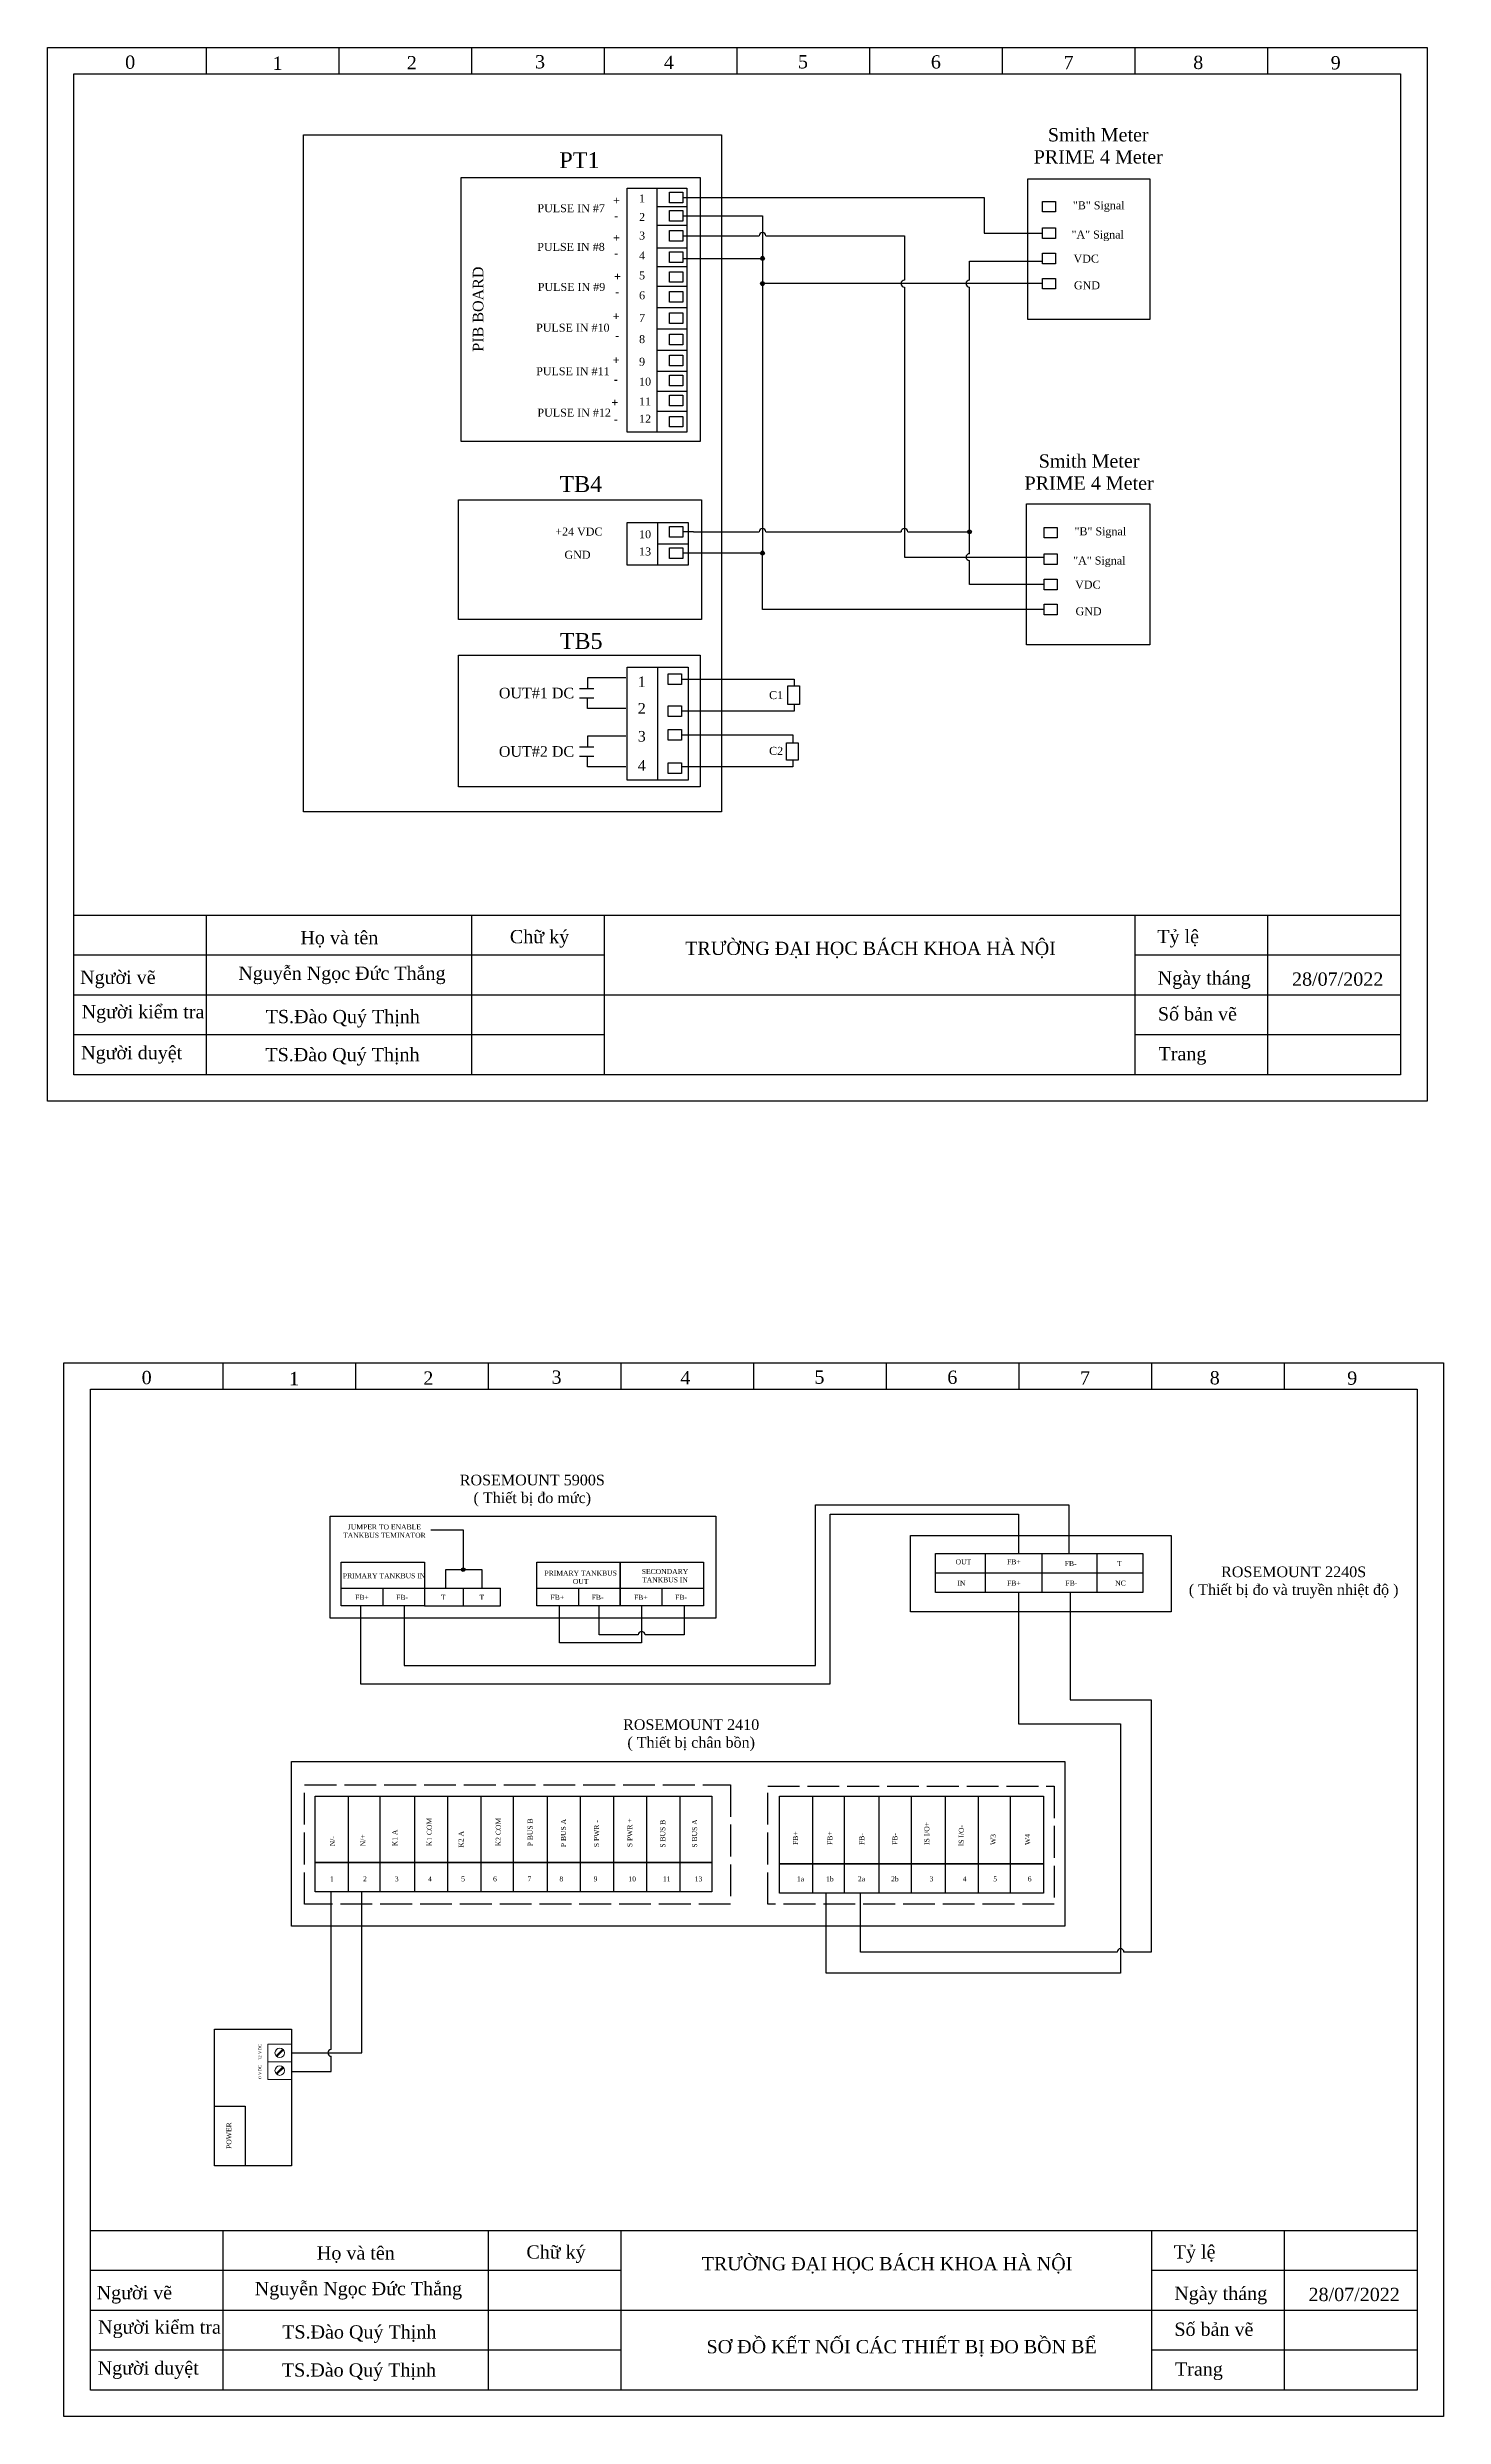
# Model space of a CAD drawing. Header units: inches. Extents: x 1440 to 4102, y 4 to 1474.
# Drawn here: x 2088 to 2614, y 6 to 898 of the extents above; entities that cross this region are included whole.
import ezdxf

# ---------------------------------------------------------------- set-up
doc = ezdxf.new("R2010")
doc.units = ezdxf.units.IN
doc.header["$MEASUREMENT"] = 0
doc.linetypes.add('ACAD_ISO02W100', pattern=[15, 12, -3])
doc.linetypes.add('CONTINOUS', pattern=[0])
for name, color, linetype, lineweight in [('11', 7, 'CONTINOUS', 5), ('Net chu', 240, 'Continuous', 25), ('Net gach', 7, 'ACAD_ISO02W100', 25), ('Net vien', 5, 'Continuous', 25), ('P', 250, 'Continuous', 9)]:
    doc.layers.add(name, color=color, linetype=linetype, lineweight=lineweight)
for name, color, linetype in [('SYMS', 7, 'Continuous'), ('WIRES', 7, 'Continuous'), ('YEL_14_THHN', 2, 'Continuous')]:
    doc.layers.add(name, color=color, linetype=linetype)
doc.styles.get("Standard").update_dxf_attribs({"font": 'times.ttf', "height": 5})

# ---------------------------------------------------------------- blocks, each defined once
blk = doc.blocks.new('DATN')
at = {"layer": 'Net vien'}
for p, q in [((50, 377), (50, 387)), ((100, 377), (100, 387)), ((150, 377), (150, 387)), ((200, 377), (200, 387)), ((250, 377), (250, 387)), ((300, 377), (300, 387)), ((350, 377), (350, 387)), ((400, 377), (400, 387)), ((400, 377), (400, 387)), ((400, 377), (400, 387)), ((400, 377), (400, 387)), ((400, 377), (400, 387)), ((400, 377), (400, 387)), ((400, 377), (400, 387)), ((400, 377), (400, 387)), ((450, 377), (450, 387)), ((0, 0), (0, 377)), ((0, 377), (500, 377)), ((500, 377), (500, 0)), ((500, 60), (0, 60)), ((50, 0), (50, 60)), ((150, 0), (150, 60)), ((200, 0), (200, 60)), ((400, 0), (400, 60)), ((450, 0), (450, 60)), ((200, 45), (0, 45)), ((500, 45), (400, 45)), ((500, 30), (0, 30)), ((200, 15), (0, 15)), ((500, 15), (400, 15)), ((500, 0), (0, 0)), ((500, 0), (0, 0))]:
    blk.add_line(p, q, dxfattribs=at)
blk.add_lwpolyline([(-10, -10), (-10, 387), (510, 387), (510, -10), (-10, -10)], close=True, dxfattribs=at)
at = {"layer": 'Net chu', "char_height": 5, "attachment_point": 1}
for s, width, insert in [('0', 5.5431, (19.32, 383.92)), ('2', 5.5431, (125.47, 383.73)), ('3', 5.5431, (173.79, 384.09)), ('4', 5.5431, (222.35, 383.89)), ('5', 5.5431, (272.86, 384.09)), ('6', 5.5431, (322.96, 384.04)), ('7', 5.5431, (372.97, 383.78)), ('8', 5.5431, (421.84, 383.84)), ('1', 5.5431, (74.86, 383.54)), ('9', 5.5431, (473.65, 383.71)), ('\\pxqc;Họ và tên', 58.6836, (70.7, 54.14)), ('\\pxqc;Chữ ký', 33.3231, (158.83, 54.51)), ('\\pxql;Tỷ lệ', 33.3231, (408.29, 54.56)), ('\\pxqc;TRƯỜNG ĐẠI HỌC BÁCH KHOA HÀ NỘI', 142.8898, (228.78, 50.11)), ('\\pxql;Người vẽ', 41.5076, (2.36, 39.22)), ('\\pxqc;Nguyễn Ngọc Đức Thắng', 92.8933, (54.57, 40.74)), ('\\pxql;Ngày tháng', 36.6969, (408.48, 38.95)), ('\\pxql;Người kiểm tra', 45.5789, (2.92, 26.23)), ('\\pxql;Số bản vẽ', 33.3231, (408.53, 25.42)), ('\\pxql;Người duyệt', 41.5076, (2.75, 10.82)), ('\\pxql;Trang', 33.3231, (408.76, 10.41))]:
    blk.add_mtext_dynamic_manual_height_columns(s, width=width, gutter_width=25, heights=[0], dxfattribs=dict(at, insert=insert))
blk = doc.blocks.new('WDDOT')
for radius in [0.72, 0.449, 0.223]:
    blk.add_circle((0, 0), radius)

msp = doc.modelspace()

# ---------------------------------------------------------------- linework, layer by layer
for p, q in [((2317.75, 845), (2317.75, 753)), ((2317.75, 838), (2329, 838)), ((2317.75, 831), (2329, 831)), ((2317.75, 822.5), (2329, 822.5)), ((2317.75, 815.5), (2329, 815.5)), ((2317.75, 808), (2329, 808)), ((2317.75, 800), (2329, 800)), ((2317.75, 792), (2329, 792)), ((2317.75, 784), (2329, 784)), ((2317.75, 776), (2329, 776)), ((2317.75, 768.5), (2329, 768.5)), ((2317.75, 761), (2329, 761)), ((2318, 719), (2318, 703)), ((2318, 711), (2329.5, 711)), ((2306, 660.5), (2291.5, 660.5)), ((2291.5, 660.5), (2291.5, 656.5)), ((2306, 660.5), (2306, 660.5)), ((2318, 664.5), (2318, 622)), ((2288.5, 656.5), (2294, 656.5)), ((2288.5, 653), (2294, 653)), ((2291.5, 649), (2291.5, 653)), ((2306, 649), (2291.5, 649)), ((2306, 649), (2306, 649)), ((2288.5, 634.5), (2294, 634.5)), ((2306, 638.5), (2291.5, 638.5)), ((2291.5, 638.5), (2291.5, 634.5)), ((2306, 638.5), (2306, 638.5)), ((2288.5, 631), (2294, 631)), ((2291.5, 627), (2291.5, 631)), ((2306, 627), (2291.5, 627)), ((2306, 627), (2306, 627)), ((2232.53, 339.57), (2244.73, 339.57)), ((2244.73, 339.57), (2244.73, 324.55)), ((2441.38, 330.7), (2441.38, 316)), ((2462.76, 330.7), (2462.76, 316)), ((2483.47, 330.7), (2483.47, 316)), ((2238.16, 317.52), (2238.16, 324.55)), ((2238.16, 324.55), (2251.77, 324.55)), ((2251.77, 324.55), (2251.77, 317.52)), ((2422.67, 323.35), (2500.84, 323.35)), ((2198.75, 317.52), (2230.19, 317.52)), ((2198.75, 317.52), (2230.19, 317.52)), ((2214.47, 317.52), (2214.47, 310.95)), ((2214.47, 317.52), (2214.47, 310.95)), ((2230.19, 317.52), (2258.81, 317.52)), ((2244.73, 317.52), (2244.73, 310.95)), ((2258.81, 310.95), (2258.81, 317.52)), ((2272.41, 317.52), (2303.85, 317.52)), ((2288.13, 317.52), (2288.13, 310.95)), ((2303.85, 317.52), (2335.28, 317.52)), ((2319.57, 317.52), (2319.57, 310.95)), ((2230.19, 310.95), (2258.81, 310.95)), ((2201.47, 203.23), (2201.47, 239.23)), ((2213.47, 203.23), (2213.47, 239.23)), ((2226.47, 203.23), (2226.47, 239.23)), ((2238.97, 203.23), (2238.97, 239.23)), ((2251.47, 203.23), (2251.47, 239.23)), ((2263.72, 203.23), (2263.72, 239.23)), ((2276.47, 203.23), (2276.47, 239.23)), ((2288.97, 203.23), (2288.97, 239.23)), ((2301.47, 203.23), (2301.47, 239.23)), ((2313.97, 203.23), (2313.97, 239.23)), ((2326.47, 203.23), (2326.47, 239.23)), ((2376.47, 202.73), (2376.47, 239.23)), ((2388.47, 202.73), (2388.47, 239.23)), ((2401.47, 202.73), (2401.47, 239.23)), ((2413.72, 202.73), (2413.72, 239.23)), ((2426.47, 202.73), (2426.47, 239.23)), ((2438.97, 202.73), (2438.97, 239.23)), ((2450.97, 202.73), (2450.97, 239.23)), ((2151, 122.5), (2151, 122.5)), ((2151, 122.5), (2162.5, 122.5)), ((2162.5, 122.5), (2162.5, 100))]:
    msp.add_line(p, q)
for points in [[(2184.5, 865), (2342, 865), (2342, 610), (2184.5, 610)], [(2244, 849), (2334, 849), (2334, 749.5), (2244, 749.5)], [(2457.5, 848.5), (2503.5, 848.5), (2503.5, 795.5), (2457.5, 795.5)], [(2306.5, 845), (2329, 845), (2329, 753), (2306.5, 753)], [(2322.5, 843.5), (2327.5, 843.5), (2327.5, 839.5), (2322.5, 839.5)], [(2463, 840), (2468, 840), (2468, 836), (2463, 836)], [(2322.5, 836.5), (2327.5, 836.5), (2327.5, 832.5), (2322.5, 832.5)], [(2322.5, 829), (2327.5, 829), (2327.5, 825), (2322.5, 825)], [(2463, 830), (2468, 830), (2468, 826), (2463, 826)], [(2322.5, 821), (2327.5, 821), (2327.5, 817), (2322.5, 817)], [(2322.5, 813.5), (2327.5, 813.5), (2327.5, 809.5), (2322.5, 809.5)], [(2463, 820.5), (2468, 820.5), (2468, 816.5), (2463, 816.5)], [(2322.5, 806), (2327.5, 806), (2327.5, 802), (2322.5, 802)], [(2463, 811), (2468, 811), (2468, 807), (2463, 807)], [(2322.5, 798), (2327.5, 798), (2327.5, 794), (2322.5, 794)], [(2322.5, 790), (2327.5, 790), (2327.5, 786), (2322.5, 786)], [(2322.5, 782), (2327.5, 782), (2327.5, 778), (2322.5, 778)], [(2322.5, 774.5), (2327.5, 774.5), (2327.5, 770.5), (2322.5, 770.5)], [(2322.5, 767), (2327.5, 767), (2327.5, 763), (2322.5, 763)], [(2322.5, 759), (2327.5, 759), (2327.5, 755), (2322.5, 755)], [(2243, 727.5), (2334.5, 727.5), (2334.5, 682.5), (2243, 682.5)], [(2457, 726), (2503.5, 726), (2503.5, 673), (2457, 673)], [(2306.5, 719), (2329.5, 719), (2329.5, 703), (2306.5, 703)], [(2322.5, 717.5), (2327.5, 717.5), (2327.5, 713.5), (2322.5, 713.5)], [(2463.61, 717.2), (2468.61, 717.2), (2468.61, 713.2), (2463.61, 713.2)], [(2322.5, 709.5), (2327.5, 709.5), (2327.5, 705.5), (2322.5, 705.5)], [(2463.61, 707.2), (2468.61, 707.2), (2468.61, 703.2), (2463.61, 703.2)], [(2463.61, 697.7), (2468.61, 697.7), (2468.61, 693.7), (2463.61, 693.7)], [(2463.61, 688.2), (2468.61, 688.2), (2468.61, 684.2), (2463.61, 684.2)], [(2243, 669), (2334, 669), (2334, 619.5), (2243, 619.5)], [(2306.5, 664.5), (2329.5, 664.5), (2329.5, 622), (2306.5, 622)], [(2322, 662), (2327, 662), (2327, 658), (2322, 658)], [(2367, 657.5), (2371.5, 657.5), (2371.5, 650.5), (2367, 650.5)], [(2322, 650), (2327, 650), (2327, 646), (2322, 646)], [(2322, 641), (2327, 641), (2327, 637), (2322, 637)], [(2366.5, 636), (2371, 636), (2371, 629.5), (2366.5, 629.5)], [(2322, 628.5), (2327, 628.5), (2327, 624.5), (2322, 624.5)], [(2194.53, 344.73), (2339.97, 344.73), (2339.97, 306.25), (2194.53, 306.25)], [(2413.32, 337.38), (2511.53, 337.38), (2511.53, 308.65), (2413.32, 308.65)], [(2422.67, 330.7), (2500.84, 330.7), (2500.84, 316), (2422.67, 316)], [(2198.75, 327.37), (2230.19, 327.37), (2230.19, 310.95), (2198.75, 310.95)], [(2198.75, 327.37), (2230.19, 327.37), (2230.19, 310.95), (2198.75, 310.95)], [(2272.41, 327.37), (2303.85, 327.37), (2303.85, 310.95), (2272.41, 310.95)], [(2303.85, 327.37), (2335.28, 327.37), (2335.28, 310.95), (2303.85, 310.95)], [(2179.97, 252.23), (2471.47, 252.23), (2471.47, 190.23), (2179.97, 190.23)], [(2188.97, 239.23), (2338.47, 239.23), (2338.47, 214.23), (2188.97, 214.23)], [(2363.97, 239.23), (2463.47, 239.23), (2463.47, 213.73), (2363.97, 213.73)], [(2188.97, 214.23), (2338.47, 214.23), (2338.47, 203.23), (2188.97, 203.23)], [(2363.97, 213.73), (2463.47, 213.73), (2463.47, 202.73), (2363.97, 202.73)], [(2151, 151.5), (2180, 151.5), (2180, 100), (2151, 100)]]:
    msp.add_lwpolyline(points, close=True)
at = {"layer": '11', "linetype": 'Continuous'}
for points in [[(2180, 145.83), (2180, 139.16), (2171.13, 139.16), (2171.13, 145.83)], [(2180, 139.16), (2180, 132.5), (2171.13, 132.5), (2171.13, 139.16)]]:
    msp.add_lwpolyline(points, close=True, dxfattribs=at)
at = {"layer": 'Net gach'}
for points in [[(2184.97, 243.5), (2345.47, 243.5), (2345.47, 198.5), (2184.97, 198.5)], [(2359.47, 243), (2467.47, 243), (2467.47, 198.5), (2359.47, 198.5)]]:
    msp.add_lwpolyline(points, close=True, dxfattribs=at)
at = {"layer": 'P', "color": 0, "linetype": 'Continuous'}
for points in [[(2176.68, 143.88), (2174.18, 141.38)], [(2174.45, 141.11), (2176.95, 143.61)], [(2176.68, 137.22), (2174.18, 134.72)], [(2174.45, 134.45), (2176.95, 136.95)]]:
    msp.add_lwpolyline(points, dxfattribs=at)
for centre in [(2175.56, 142.5), (2175.56, 135.83)]:
    msp.add_circle(centre, 1.78, dxfattribs=at)
at = {"layer": 'YEL_14_THHN'}
for p, q in [((2327.5, 841.5), (2441, 841.5)), ((2441, 841.5), (2441, 828)), ((2327.5, 834.5), (2357.5, 834.5)), ((2357.5, 834.5), (2357.5, 707.5)), ((2327.5, 827), (2356.23, 827)), ((2358.77, 827), (2411, 827)), ((2411, 827), (2411, 810.27)), ((2441, 828), (2463, 828)), ((2327.5, 818.5), (2357.5, 818.5)), ((2435.5, 810.27), (2435.5, 817.5)), ((2435.5, 817.5), (2463, 817.5)), ((2463, 809), (2357.5, 809)), ((2411, 807.73), (2411, 706)), ((2435.5, 715.5), (2435.5, 807.73)), ((2331.5, 715.5), (2327.5, 715.5)), ((2331.5, 715.5), (2356.23, 715.5)), ((2358.77, 715.5), (2409.73, 715.5)), ((2412.27, 715.5), (2435.5, 715.5)), ((2435.5, 707.27), (2435.5, 715.5)), ((2331.5, 707.5), (2327.5, 707.5)), ((2357.5, 707.5), (2331.5, 707.5)), ((2357.5, 686.2), (2357.5, 707.5)), ((2411, 706), (2463.5, 706)), ((2435.5, 695.7), (2435.5, 704.73)), ((2463.61, 695.7), (2435.5, 695.7)), ((2463.61, 686.2), (2357.5, 686.2)), ((2327, 660), (2369.5, 660)), ((2369.5, 660), (2369.5, 657.5)), ((2369.5, 648), (2327, 648)), ((2369.5, 650.5), (2369.5, 648)), ((2327, 639), (2369, 639)), ((2369, 639), (2369, 636)), ((2369, 627), (2327, 627)), ((2369, 629.5), (2369, 627)), ((2377.47, 288.5), (2377.47, 349)), ((2377.47, 349), (2472.97, 349)), ((2472.97, 349), (2472.97, 330.5)), ((2382.97, 281.5), (2382.97, 345.5)), ((2382.97, 345.5), (2453.97, 345.5)), ((2453.97, 345.5), (2453.97, 330.5)), ((2453.97, 316), (2453.97, 266.5)), ((2473.47, 316), (2473.47, 275.5)), ((2205.97, 310.95), (2205.97, 281.5)), ((2222.47, 310.95), (2222.47, 288.5)), ((2280.97, 297), (2280.97, 311)), ((2295.97, 300), (2295.97, 311)), ((2311.97, 310.95), (2311.97, 297)), ((2327.97, 310.95), (2327.97, 300)), ((2311.97, 297), (2280.97, 297)), ((2310.7, 300), (2295.97, 300)), ((2327.97, 300), (2313.24, 300)), ((2222.47, 288.5), (2377.47, 288.5)), ((2205.97, 281.5), (2382.97, 281.5)), ((2473.47, 275.5), (2503.97, 275.5)), ((2503.97, 275.5), (2503.97, 180.5)), ((2453.97, 266.5), (2492.47, 266.5)), ((2492.47, 266.5), (2492.47, 172.5)), ((2195, 143.77), (2195, 203.5)), ((2206.5, 142.5), (2206.5, 203.5)), ((2381.47, 172.5), (2381.47, 202.5)), ((2394.47, 180.5), (2394.47, 202.5)), ((2491.2, 180.5), (2394.47, 180.5)), ((2503.97, 180.5), (2493.74, 180.5)), ((2492.47, 172.5), (2381.47, 172.5)), ((2180, 142.5), (2206.5, 142.5)), ((2180, 135.5), (2195, 135.5)), ((2195, 135.5), (2195, 141.23))]:
    msp.add_line(p, q, dxfattribs=at)
for centre, start, end in [((2357.5, 827), 0, 180), ((2411, 809), 90, 270), ((2435.5, 809), 90, 270), ((2357.5, 715.5), 0, 180), ((2411, 715.5), 0, 180), ((2435.5, 706), 90, 270), ((2311.97, 300), 0, 180), ((2492.47, 180.5), 0, 180), ((2195, 142.5), 90, 270)]:
    msp.add_arc(centre, 1.27, start, end, dxfattribs=at)

# ---------------------------------------------------------------- block references
at = {"layer": 'Net chu'}
for p in [(2098, 511), (2104.22, 15.5)]:
    msp.add_blockref('DATN', p, dxfattribs=at)
at = {"layer": 'SYMS'}
for p in [(2357.5, 818.5), (2357.5, 809), (2435.5, 715.5), (2357.5, 707.5)]:
    msp.add_blockref('WDDOT', p, dxfattribs=at)
at = {"layer": 'SYMS', "xscale": 0.9383440772889546, "yscale": 0.9383440772889546, "zscale": 0.9383440772889546}
msp.add_blockref('WDDOT', (2244.73, 324.55), dxfattribs=at)

# ---------------------------------------------------------------- texts
at = {"color": 150, "attachment_point": 1, "rotation": 90}
for s, width, heights, insert, char_height in [('PIB BOARD', 36.5561, [1.92], (2248.33, 783.38), 4), ('N/-', 6.1068, [0], (2194.5, 220.33), 1.877), ('N/+', 6.1068, [0], (2206, 220.33), 1.877), ('K1 A', 6.1068, [0], (2218, 220.33), 1.877), ('K1 COM', 11.8941, [0], (2231, 220.33), 1.877), ('K2 A', 6.1068, [0], (2243, 219.83), 1.877), ('K2 COM', 11.8941, [0], (2257, 220.33), 1.877), ('P BUS B', 11.9141, [0], (2269, 220.33), 1.877), ('P BUS A', 11.9141, [0], (2281.55, 220), 1.877), ('S PWR -', 11.9141, [0], (2294.05, 220), 1.877), ('S PWR +', 11.9141, [0], (2306.55, 220), 1.877), ('S BUS B', 11.9141, [0], (2319, 219.83), 1.877), ('S BUS A', 11.9141, [0], (2331, 219.83), 1.877), ('FB+', 6.1068, [0], (2369, 220.83), 1.877), ('FB+', 6.1068, [0], (2382, 220.83), 1.877), ('FB-', 6.1068, [0], (2394, 220.83), 1.877), ('FB-', 6.1068, [0], (2406.5, 220.83), 1.877), ('IS I/O+', 11.2722, [0], (2418.5, 220.83), 1.877), ('IS I/O-', 11.2722, [0], (2431.5, 220.33), 1.877), ('W3', 6.1068, [0], (2443.5, 220.83), 1.877), ('W4', 6.1068, [0], (2456.5, 220.83), 1.877), ('12 VDC', 9.4868, [0], (2167.5, 139.76), 1.2), ('0 VDC', 9.4868, [0], (2167.5, 132.76), 1.2), ('POWER ', 11.8941, [0], (2155.5, 106.33), 1.877)]:
    msp.add_mtext_dynamic_manual_height_columns(s, width=width, gutter_width=23.46, heights=heights, dxfattribs=dict(at, insert=insert, char_height=char_height))
at = {"color": 150, "attachment_point": 1}
for s, width, gutter_width, heights, insert, char_height in [('C1', 6.0301, 25, [0], (2360, 655.5), 3), ('C2', 6.0301, 25, [0], (2360, 634.5), 3), ('\\pxqc;ROSEMOUNT 5900S \\P( Thiết bị đo mức)', 54.0568, 23.46, [0], (2243.73, 360.32), 4.0084), ('\\pxqc;JUMPER TO ENABLE TANKBUS TEMINATOR', 34.1418, 23.46, [0], (2197.94, 341.57), 1.8767), ('PRIMARY TANKBUS IN', 29.997, 23.46, [0], (2199.38, 323.17), 1.8767), ('PRIMARY TANKBUS IN', 29.997, 23.46, [0], (2199.38, 323.17), 1.8767), ('\\pxqc;PRIMARY TANKBUS OUT', 28.8536, 23.46, [0], (2274.56, 324.19), 1.8767), ('\\pxqc;SECONDARY TANKBUS IN', 29.997, 23.46, [5.05], (2305.76, 324.78), 1.8767), ('OUT', 6.1068, 23.46, [0], (2430.3, 328.44), 1.877), ('FB+', 6.1068, 23.46, [0], (2449.67, 328.44), 1.877), ('FB-', 6.1068, 23.46, [0], (2471.41, 327.77), 1.877), ('T', 6.1068, 23.46, [0], (2491.23, 327.77), 1.88), ('\\pxqc;ROSEMOUNT 2240S \\P( Thiết bị đo và truyền nhiệt độ )', 79.0141, 23.46, [0], (2518.18, 325.74), 4.0084), ('FB+', 6.1068, 23.46, [0], (2203.99, 315.07), 1.877), ('FB+', 6.1068, 23.46, [0], (2203.99, 315.07), 1.877), ('FB-', 6.1068, 23.46, [0], (2219.47, 315.07), 1.877), ('FB-', 6.1068, 23.46, [0], (2219.47, 315.07), 1.877), ('T', 6.1068, 23.46, [0], (2236.32, 315.07), 1.88), ('T', 6.1068, 23.46, [0], (2250.86, 315.07), 1.88), ('FB+', 6.1068, 23.46, [0], (2277.65, 315.07), 1.877), ('FB-', 6.1068, 23.46, [0], (2293.13, 315.07), 1.877), ('FB+', 6.1068, 23.46, [0], (2309.08, 315.07), 1.877), ('FB-', 6.1068, 23.46, [0], (2324.57, 315.07), 1.877), ('IN', 6.1068, 23.46, [0], (2430.97, 320.42), 1.877), ('FB+', 6.1068, 23.46, [0], (2449.67, 320.42), 1.877), ('FB-', 6.1068, 23.46, [0], (2471.72, 320.42), 1.877), ('NC', 6.1068, 23.46, [0], (2490.43, 320.42), 1.877), ('\\pxqc;ROSEMOUNT 2410 \\P( Thiết bị chân bồn)', 55.4743, 23.46, [0], (2302.9, 268.18), 4.0084), ('1', 6.1068, 23.46, [0], (2194.47, 209), 1.88), ('2', 6.1068, 23.46, [0], (2206.97, 209), 1.88), ('3', 6.1068, 23.46, [0], (2218.97, 209), 1.88), ('4', 6.1068, 23.46, [0], (2231.47, 209), 1.88), ('5', 6.1068, 23.46, [0], (2243.97, 209), 1.88), ('6', 6.1068, 23.46, [0], (2255.97, 209), 1.88), ('7', 6.1068, 23.46, [0], (2268.97, 209), 1.88), ('8', 6.1068, 23.46, [0], (2280.97, 209), 1.88), ('9', 6.1068, 23.46, [0], (2293.86, 209), 1.88), ('10', 6.1068, 23.46, [0], (2306.97, 209), 1.877), ('11', 6.1068, 23.46, [0], (2319.97, 209), 1.877), ('13', 6.1068, 23.46, [0], (2331.97, 209), 1.877), ('1a', 6.1068, 23.46, [0], (2370.47, 209), 1.877), ('1b', 6.1068, 23.46, [0], (2381.47, 209), 1.877), ('2a', 6.1068, 23.46, [0], (2393.47, 209), 1.877), ('2b', 6.1068, 23.46, [0], (2405.97, 209), 1.877), ('3', 6.1068, 23.46, [0], (2420.47, 209), 1.88), ('4', 6.1068, 23.46, [0], (2432.97, 209), 1.88), ('5', 6.1068, 23.46, [0], (2444.47, 209), 1.88), ('6', 6.1068, 23.46, [0], (2457.47, 209), 1.88)]:
    msp.add_mtext_dynamic_manual_height_columns(s, width=width, gutter_width=gutter_width, heights=heights, dxfattribs=dict(at, insert=insert, char_height=char_height))
at = {"layer": 'Net chu', "char_height": 5, "attachment_point": 1}
for s, width, insert in [('28/07/2022', 6.1952, (2557.08, 549.52)), ('\\pxqc;TS.Đào Quý Thịnh', 58.5505, (2170.06, 535.41)), ('\\pxqc;TS.Đào Quý Thịnh', 58.5505, (2169.95, 521.08)), ('28/07/2022', 6.1952, (2563.3, 54.02)), ('\\pxqc;TS.Đào Quý Thịnh', 58.5505, (2176.27, 39.91)), ('SƠ ĐỒ KẾT NỐI CÁC THIẾT BỊ ĐO BỒN BỂ', 146.174, (2336.42, 34.35)), ('\\pxqc;TS.Đào Quý Thịnh', 58.5505, (2176.16, 25.58))]:
    msp.add_mtext_dynamic_manual_height_columns(s, width=width, gutter_width=25, heights=[0], dxfattribs=dict(at, insert=insert))
at = {"layer": 'WIRES', "color": 150, "attachment_point": 1}
for s, width, insert, char_height in [('\\pxqc;Smith Meter \\PPRIME 4 Meter', 64.2144, (2451.94, 867.58), 5), ('PT1', 15.1317, (2280.98, 858.51), 6), ('\\pxqc;Smith Meter \\PPRIME 4 Meter', 64.2144, (2448.5, 744.69), 5), ('TB4', 15.1317, (2280.98, 736.51), 6), ('TB5', 15.1317, (2281.13, 677.39), 6)]:
    msp.add_mtext_dynamic_manual_height_columns(s, width=width, gutter_width=25, heights=[0], dxfattribs=dict(at, insert=insert, char_height=char_height))
at = {"layer": 'WIRES', "attachment_point": 1}
for s, insert, char_height in [('{\\fTimes New Roman|b1|i0|c0|p18;+}', (2301.24, 841.75), 3), ('1', (2311, 842.6), 3), ('{\\fTimes New Roman|b1|i0|c0|p18;-}', (2301.64, 836.06), 3), ('2', (2311, 835.6), 3), ('{\\fTimes New Roman|b1|i0|c0|p18;+}', (2301.24, 827.75), 3), ('4', (2311, 821.1), 3), ('3', (2311, 828.6), 3), ('{\\fTimes New Roman|b1|i0|c0|p18;-}', (2301.64, 822.06), 3), ('{\\fTimes New Roman|b1|i0|c0|p18;+}', (2301.6, 813.19), 3), ('5', (2311, 813.6), 3), ('{\\fTimes New Roman|b1|i0|c0|p18;-}', (2302, 807.5), 3), ('6', (2311, 806.1), 3), ('{\\fTimes New Roman|b1|i0|c0|p18;+}', (2301.1, 798.19), 3), ('7', (2311, 797.6), 3), ('{\\fTimes New Roman|b1|i0|c0|p18;-}', (2302, 791), 3), ('8', (2311, 789.6), 3), ('{\\fTimes New Roman|b1|i0|c0|p18;+}', (2301.1, 781.69), 3), ('9', (2311, 781.1), 3), ('{\\fTimes New Roman|b1|i0|c0|p18;-}', (2301.5, 774.5), 3), ('10', (2311, 773.6), 3), ('{\\fTimes New Roman|b1|i0|c0|p18;+}', (2300.6, 765.69), 3), ('11', (2311, 766.1), 3), ('12', (2311, 759.6), 3), ('{\\fTimes New Roman|b1|i0|c0|p18;-}', (2301.5, 759.5), 3), ('10', (2311, 716.1), 3), ('13', (2311, 709.6), 3), ('1', (2310.5, 661), 4), ('2', (2310.5, 651), 4), ('3', (2310.5, 640.5), 4), ('4', (2310.5, 629.5), 4)]:
    msp.add_mtext_dynamic_manual_height_columns(s, width=8.7891, gutter_width=25, heights=[0], dxfattribs=dict(at, insert=insert, char_height=char_height))
at = {"layer": 'WIRES', "color": 0, "attachment_point": 1}
for s, width, insert, char_height in [('\\pxi-3,l4,t4;"B" Signal', 25.3504, (2471.5, 840), 3), ('PULSE IN #7', 28.6998, (2272.69, 838.91), 3), ('PULSE IN #8', 28.6998, (2272.63, 824.35), 3), ('\\pxi-3,l4,t4;"A" Signal', 25.3504, (2471, 829), 3), (' VDC', 28.6998, (2473.61, 819.92), 3), ('PULSE IN #9', 28.6998, (2272.82, 809.26), 3), ('GND', 28.6998, (2474.89, 809.87), 3), ('PULSE IN #10', 28.6998, (2272.19, 793.91), 3), ('PULSE IN #11', 28.6998, (2272.21, 777.5), 3), ('PULSE IN #12', 28.6998, (2272.69, 761.91), 3), ('+24 VDC', 28.6998, (2279.42, 717.11), 3), ('\\pxi-3,l4,t4;"B" Signal', 25.3504, (2472.11, 717.2), 3), ('GND', 28.6998, (2282.89, 708.37), 3), ('\\pxi-3,l4,t4;"A" Signal', 25.3504, (2471.61, 706.2), 3), (' VDC', 28.6998, (2474.22, 697.12), 3), ('GND', 28.6998, (2475.5, 687.07), 3), ('OUT#1 DC', 28.6998, (2258.16, 656.77), 4), ('OUT#2 DC', 28.6998, (2258.16, 634.77), 4)]:
    msp.add_mtext_dynamic_manual_height_columns(s, width=width, gutter_width=25, heights=[0], dxfattribs=dict(at, insert=insert, char_height=char_height))

doc.saveas('drawing.dxf')
